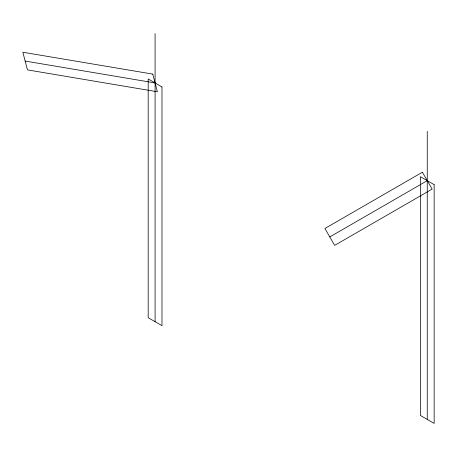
<?xml version="1.0" encoding="UTF-8"?>
<svg xmlns="http://www.w3.org/2000/svg" width="457" height="457" viewBox="0 0 457 457"><rect width="100%" height="100%" fill="white"/><g stroke="black" fill="none" stroke-linecap="round" stroke-linejoin="round"><path stroke-width="0.69" d="M329.788 236.937L427.255 180.664M25.152 61.061L155.089 82.945M427.255 131.319L427.255 419.417M155.089 33.601L155.089 321.699M422.382 172.22L324.916 228.5L334.661 245.38L432.133 189.107L422.382 172.22M152.787 74.114L22.85 52.229L27.449 69.887L157.391 91.777L152.787 74.114M434.15 184.639L420.366 176.682L420.366 415.436L434.15 423.399L434.15 184.639M161.984 86.927L148.194 78.964L148.194 317.724L161.984 325.681L161.984 86.927"/></g></svg>
